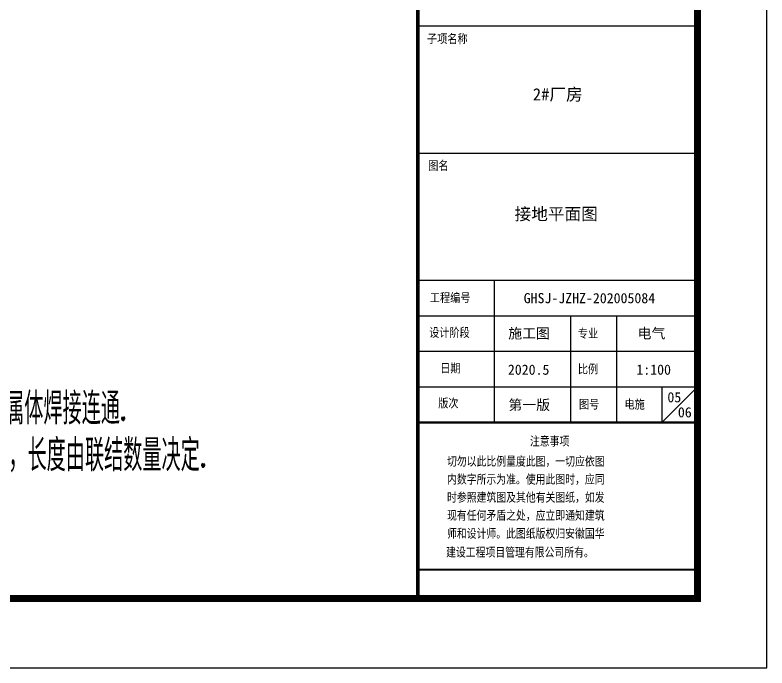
# Model space of a CAD drawing. Extents: x 1162612 to 1711260, y -157368 to 197905.
# Drawn here: x 1677381 to 1693643, y -89475 to -75350 of the extents above; entities that cross this region are included whole.
import ezdxf

# ---------------------------------------------------------------- set-up
doc = ezdxf.new("R2010")
doc.units = 0
doc.header["$LTSCALE"] = 1000
doc.header["$MEASUREMENT"] = 0
for name, color, linetype in [('1', 7, 'CONTINUOUS'), ('PP-PM-TK', 7, 'CONTINUOUS'), ('PUB_TEXT', 7, 'CONTINUOUS'), ('PUB_TITLE', 4, 'CONTINUOUS'), ('WIRE-照明', 1, 'CONTINUOUS')]:
    doc.layers.add(name, color=color, linetype=linetype)
doc.styles.add('-黑体', font='simhei.ttf', dxfattribs={"width": 0.8})
doc.styles.add('STY53', font='COMPLEX', dxfattribs={"width": 0.6, "bigfont": 'HZTXT'})
doc.styles.add('TQ', font='txt.shx', dxfattribs={"width": 0.8, "bigfont": 'hztxt.shx'})

msp = doc.modelspace()

# ---------------------------------------------------------------- linework, layer by layer
at = {"layer": '1'}
for p, q in [((1686093, -75585), (1692143, -75585)), ((1686093, -78335), (1692143, -78335))]:
    msp.add_line(p, q, dxfattribs=at)
at = {"layer": '1', "color": 4}
for p, q in [((1686093, -81085), (1692143, -81085)), ((1687743, -81085), (1687743, -84165)), ((1686093, -81855), (1692143, -81855)), ((1689393, -81855), (1689393, -84165)), ((1690388, -81855), (1690388, -84165)), ((1686093, -82625), (1692143, -82625)), ((1686093, -83395), (1692143, -83395)), ((1692143, -83395), (1691373, -84165)), ((1691373, -83395), (1691373, -84165))]:
    msp.add_line(p, q, dxfattribs=at)
at = {"layer": '1', "color": 4, "const_width": 44}
msp.add_lwpolyline([(1686093, -84165), (1692143, -84165)], dxfattribs=at)
at = {"layer": 'PP-PM-TK', "color": 4}
for points, const_width in [([(1686093, -27975), (1686093, -87975)], 77), ([(1686093, -87347), (1692143, -87347)], 44)]:
    msp.add_lwpolyline(points, dxfattribs=dict(at, const_width=const_width))
at = {"layer": 'PUB_TITLE'}
msp.add_lwpolyline([(1604543, -89475), (1693643, -89475), (1693643, -26475), (1604543, -26475)], close=True, dxfattribs=at)
at = {"layer": 'PUB_TITLE', "const_width": 150}
msp.add_lwpolyline([(1608293, -87975), (1692143, -87975), (1692143, -27975), (1608293, -27975)], close=True, dxfattribs=at)

# ---------------------------------------------------------------- texts
at = {"layer": 'PUB_TEXT', "color": 2, "style": 'TQ'}
for s, height, p in [('子项名称', 220, (1686290, -75980)), ('图名', 220, (1686317, -78722)), ('工程编号', 220, (1686351, -81581)), ('设计阶段', 220, (1686336, -82335)), ('专业', 220, (1689553, -82354)), ('日期', 220, (1686576, -83105)), ('比例', 220, (1689553, -83124)), ('版次', 220, (1686533, -83861)), ('图号', 220, (1689577, -83886)), ('电施', 220, (1690563, -83887)), ('注意事项', 213, (1688517, -84685)), ('切勿以此比例量度此图，一切应依图', 212.96, (1686724, -85120)), ('内数字所示为准。使用此图时，应同', 212.96, (1686724, -85509)), ('时参照建筑图及其他有关图纸，如发', 212.96, (1686724, -85900)), ('现有任何矛盾之处，应立即通知建筑', 212.96, (1686724, -86290)), ('师和设计师。此图纸版权归安徽国华', 212.96, (1686724, -86681)), ('建设工程项目管理有限公司所有。', 212.96, (1686704, -87087))]:
    msp.add_text(s, height=height, dxfattribs=at).set_placement(p)
at = {"layer": 'PUB_TITLE', "color": 255, "style": '-黑体'}
for s, height, p in [('2#厂房', 264, (1688579, -77198)), ('GHSJ-JZHZ-202005084', 220, (1688382, -81584)), ('施工图', 220, (1688048, -82346)), ('电气', 220, (1690845, -82346)), ('2020.5', 220, (1688040, -83132)), ('1:100', 220, (1690819, -83131)), ('05', 220, (1691490, -83728)), ('第一版', 220, (1688052, -83894)), ('06', 220, (1691717, -84054))]:
    msp.add_text(s, height=height, dxfattribs=at).set_placement(p)
at = {"layer": 'PUB_TITLE', "color": 6, "style": '-黑体'}
msp.add_text('接地平面图', height=264, dxfattribs=at).set_placement((1688185, -79785))
at = {"layer": 'WIRE-照明', "color": 3, "linetype": 'CONTINUOUS', "style": 'STY53', "width": 0.6}
for s, p in [('4、当利用建筑物金属作防雷接地装置时,MEB端子板宜直接短接与该建筑物用作防雷及接地的金属体焊接连通.', (1659324, -84207)), ('5、图中联结线采用镀锌扁钢在地面内或墙内、柱内暗敷，端子板尺寸为WxH=100x4紫铜板，长度由联结数量决定.', (1659371, -85219))]:
    msp.add_text(s, height=689.76, dxfattribs=at).set_placement(p)

doc.saveas('drawing.dxf')
